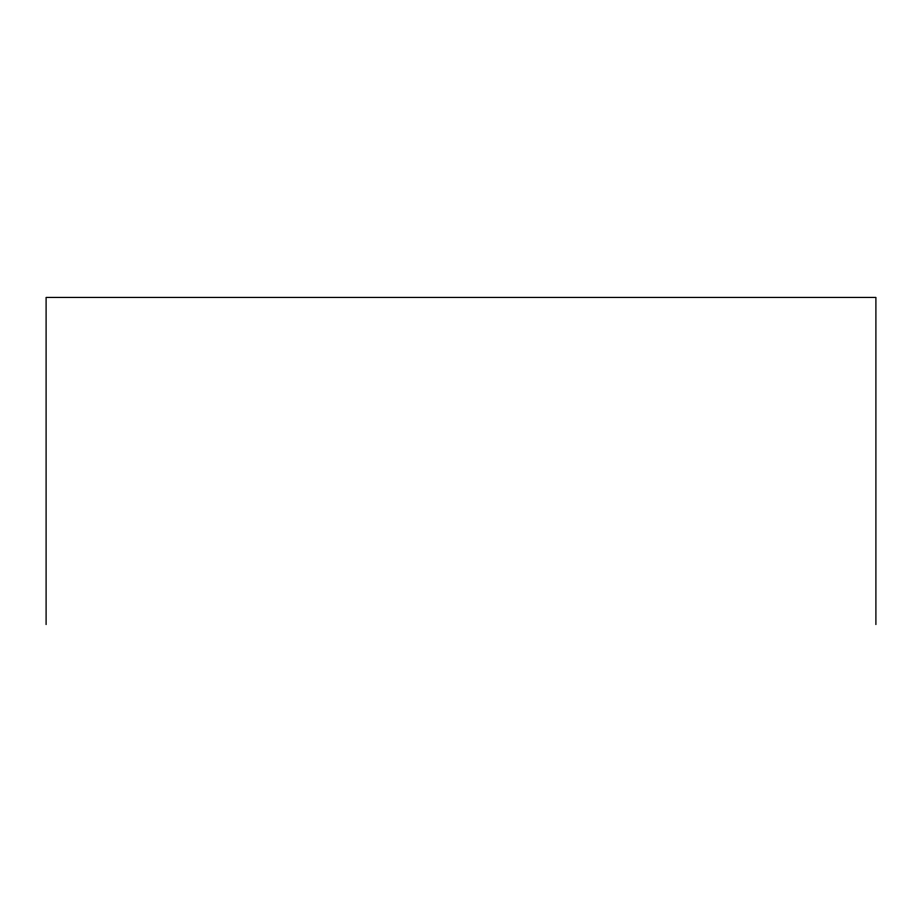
<?xml version="1.0" encoding="UTF-8"?>
<svg xmlns="http://www.w3.org/2000/svg" width="922" height="922" viewBox="0 0 922 922"><rect width="100%" height="100%" fill="white"/><g stroke="black" fill="none" stroke-linecap="round" stroke-linejoin="round"><path stroke-width="1.38" d="M875.9 624.563L875.9 297.437L46.1 297.437L46.1 624.563"/></g></svg>
